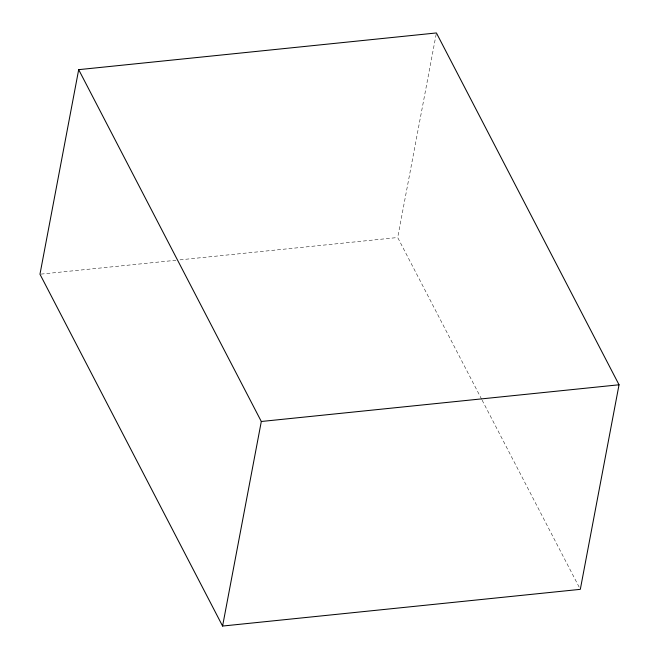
<?xml version="1.0" encoding="UTF-8"?>
<svg xmlns="http://www.w3.org/2000/svg" width="659" height="659" viewBox="0 0 659 659"><rect width="100%" height="100%" fill="white"/><g stroke="black" fill="none" stroke-linecap="round" stroke-linejoin="round"><path stroke-width="0.49" stroke-dasharray="3.29 2.47" d="M481.647 399.263L397.69 237.512L436.415 32.95M40.99 274.111L175.904 260.272M179.989 259.852L397.69 237.512M482.124 400.178L579.838 588.429"/><path stroke-width="0.99" d="M78.685 69.656L39.968 274.218L222.585 626.05L580.315 589.344L619.032 384.782L436.415 32.95L78.685 69.656L261.31 421.488L222.585 626.05M261.31 421.488L619.032 384.782"/></g></svg>
